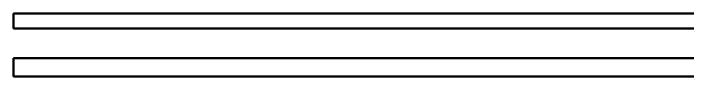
# Model space of a CAD drawing. Header units: millimetres. Extents: x -108050 to 96605, y 58136 to 140997.
# Drawn here: x -97425 to -93427, y 117165 to 117541 of the extents above; entities that cross this region are included whole.
import ezdxf

# ---------------------------------------------------------------- set-up
doc = ezdxf.new("R2010")
doc.units = ezdxf.units.MM
doc.layers.add('P-PIPE', color=3, linetype='Continuous', lineweight=50)

msp = doc.modelspace()

# ---------------------------------------------------------------- linework, layer by layer
at = {"layer": 'P-PIPE'}
for p, q in [((-89989.1, 117541.3), (-97424.6, 117541.3)), ((-97424.6, 117451.3), (-89989.1, 117451.3)), ((-90583.4, 117274.6), (-97425, 117274.6)), ((-97425, 117164.6), (-90583.4, 117164.6))]:
    msp.add_line(p, q, dxfattribs=at)
for centre, major_axis, start_param, end_param in [((-97424.6, 117496.3), (0, 45), 0, 1.570796), ((-97424.6, 117496.3), (0, 45), 4.712389, 6.283185), ((-97424.6, 117496.3), (0, 45), 1.570796, 3.141593), ((-97424.6, 117496.3), (0, 45), 3.141593, 4.712389), ((-97425, 117219.6), (0, 55), 0, 1.570796), ((-97425, 117219.6), (0, 55), 4.712389, 6.283185), ((-97425, 117219.6), (0, 55), 1.570796, 3.141593), ((-97425, 117219.6), (0, 55), 3.141593, 4.712389)]:
    msp.add_ellipse(centre, major_axis=major_axis, ratio=0.005, start_param=start_param, end_param=end_param, dxfattribs=at)

doc.saveas('drawing.dxf')
